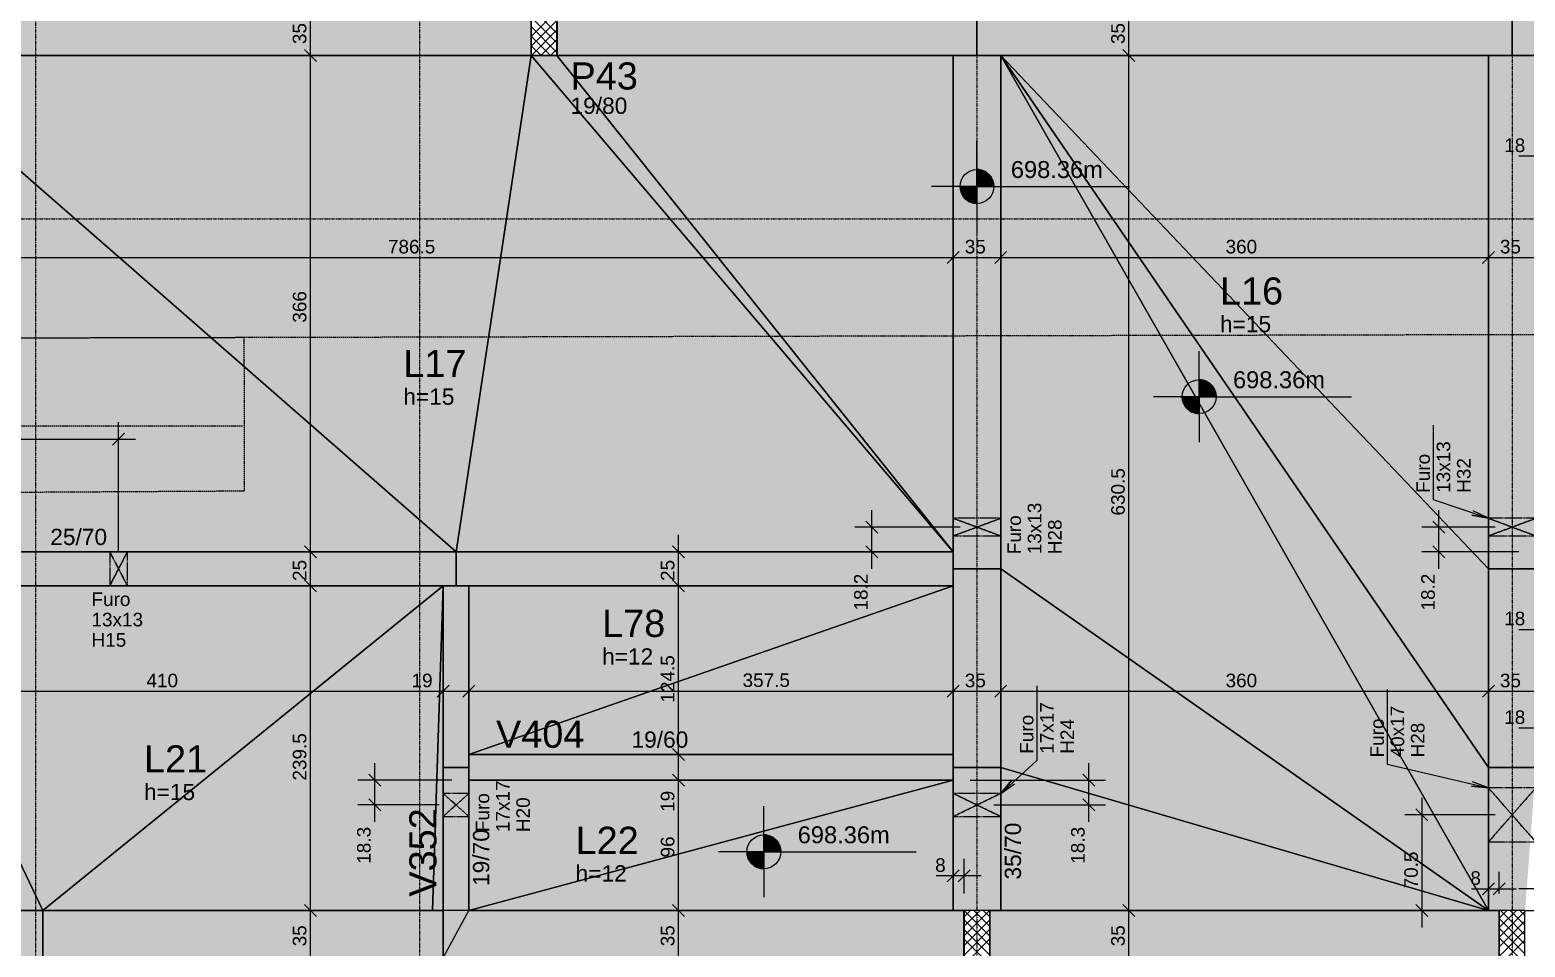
# Model space of a CAD drawing. Extents: x 37185 to 43130, y -8135 to -3930.
# Drawn here: x 38267 to 39371, y -5890 to -5214 of the extents above; entities that cross this region are included whole.
import ezdxf

# ---------------------------------------------------------------- set-up
doc = ezdxf.new("R2010")
doc.units = 0
doc.header["$MEASUREMENT"] = 0
doc.linetypes.add('ESTILO_TQS_0001', pattern=[1, 0.7, -0.3])
doc.linetypes.add('ESTILO_TQS_0004', pattern=[1.12, 0.5, -0.2, 0.01, -0.2, 0.01, -0.2])
doc.layers.get('0').update_dxf_attribs({"linetype": 'CONTINUOUS'})
for name, color, linetype in [('27', 252, 'CONTINUOUS'), ('37', 4, 'CONTINUOUS'), ('40', 240, 'CONTINUOUS'), ('42', 3, 'CONTINUOUS'), ('43', 3, 'CONTINUOUS'), ('44', 3, 'CONTINUOUS'), ('45', 2, 'CONTINUOUS'), ('46', 2, 'CONTINUOUS'), ('47', 2, 'CONTINUOUS'), ('53', 242, 'CONTINUOUS'), ('54', 242, 'CONTINUOUS'), ('55', 12, 'CONTINUOUS'), ('60', 253, 'CONTINUOUS'), ('63', 30, 'CONTINUOUS'), ('70', 160, 'CONTINUOUS'), ('75', 9, 'CONTINUOUS'), ('79', 12, 'CONTINUOUS'), ('82', 252, 'CONTINUOUS')]:
    doc.layers.add(name, color=color, linetype=linetype)
doc.styles.add('TQS_ARIAL', font='arial.ttf')

# ---------------------------------------------------------------- blocks, each defined once
blk = doc.blocks.new('PROJEAO-SOLARIUM')
at = {"layer": '27', "linetype": 'ESTILO_TQS_0001'}
for p, q in [((39388.99, -5317.98), (37884.32, -5321.41)), ((38374.79, -5363.9), (37884.32, -5363.9))]:
    blk.add_line(p, q, dxfattribs=at)
for points in [[(38375.83, -5395.62), (38375.66, -5320.29), (37806.99, -5321.59)], [(37807.87, -5398.92), (38375.83, -5395.62), (38375.66, -5321.29)]]:
    blk.add_lwpolyline(points, dxfattribs=at)

msp = doc.modelspace()

# ---------------------------------------------------------------- linework, layer by layer
at = {"layer": '37', "linetype": 'Continuous'}
for points in [[(38162.51264, -5232.73831), (38637.51264, -5232.73831)], [(38656.51264, -5232.73831), (38949.01264, -5232.73831)], [(38949.01264, -5232.73831), (38949.01264, -5598.73831)], [(38984.01264, -5232.73831), (39344.01264, -5232.73831)], [(38984.01264, -5611.23831), (38984.01264, -5232.73831)], [(39344.01264, -5232.73831), (39344.01264, -5611.23831)], [(38582.01264, -5598.73831), (38162.51264, -5598.73831)], [(38949.01264, -5598.73831), (38582.01264, -5598.73831)], [(38984.01264, -5757.73831), (38984.01264, -5611.23831)], [(39344.01264, -5611.23831), (39344.01264, -5757.73831)], [(38162.51264, -5623.73831), (38572.51264, -5623.73831)], [(38572.51264, -5623.73831), (38572.51264, -5757.73831)], [(38591.51264, -5623.73831), (38949.01264, -5623.73831)], [(38591.51264, -5748.23831), (38591.51264, -5623.73831)], [(38949.01264, -5623.73831), (38949.01264, -5748.23831)], [(38949.01264, -5748.23831), (38591.51264, -5748.23831)], [(38591.51264, -5767.23831), (38591.51264, -5748.23831)], [(38949.01264, -5767.23831), (38949.01264, -5748.23831)], [(38572.51264, -5757.73831), (38572.51264, -5863.24786)], [(38984.01264, -5863.24786), (38984.01264, -5757.73831)], [(39344.01264, -5757.73831), (39344.01264, -5863.24786)], [(38591.51264, -5863.24786), (38591.51264, -5767.23831)], [(38591.51264, -5767.23831), (38949.01264, -5767.23831)], [(38949.01264, -5767.23831), (38949.01264, -5863.24786)], [(38277.01264, -5863.24786), (38156.51264, -5863.24786)], [(38564.51264, -5863.24786), (38277.01264, -5863.24786)], [(38572.51264, -5863.24786), (38564.51264, -5863.24786)], [(38949.01264, -5863.24786), (38591.51264, -5863.24786)], [(39344.01264, -5863.24786), (38984.01264, -5863.24786)]]:
    msp.add_lwpolyline(points, dxfattribs=at)
at = {"layer": '40', "linetype": 'Continuous'}
for p, q in [((38637.51264, -5197.20456), (38656.51264, -5216.20456)), ((38637.51264, -5218.69041), (38656.51264, -5199.69041)), ((38637.51264, -5204.27566), (38656.51264, -5223.27566)), ((38637.51264, -5225.76146), (38656.51264, -5206.76146)), ((38637.51264, -5211.34671), (38656.51264, -5230.34671)), ((38637.51264, -5218.41776), (38651.83319, -5232.73831)), ((38637.60689, -5232.73831), (38656.51264, -5213.83256)), ((38637.51264, -5225.48886), (38644.76214, -5232.73831)), ((38644.67794, -5232.73831), (38656.51264, -5220.90361)), ((38651.74899, -5232.73831), (38656.51264, -5227.97466)), ((38637.51264, -5232.55991), (38637.69109, -5232.73831)), ((38957.01264, -5882.06881), (38975.84314, -5863.23831)), ((38957.01264, -5874.99776), (38968.77209, -5863.23831)), ((38957.01264, -5867.92671), (38961.70104, -5863.23831)), ((38957.01264, -5889.13991), (38976.01264, -5870.13991)), ((38957.01264, -5870.25796), (38976.01264, -5889.25796)), ((38957.06409, -5863.23831), (38976.01264, -5882.18691)), ((38964.13514, -5863.23831), (38976.01264, -5875.11581)), ((38971.20624, -5863.23831), (38976.01264, -5868.04476)), ((39352.01264, -5875.97756), (39364.75189, -5863.23831)), ((39352.01264, -5868.90651), (39357.68084, -5863.23831)), ((39352.01264, -5883.04861), (39371.01264, -5864.04861)), ((39352.01264, -5869.27816), (39371.01264, -5888.27816)), ((39352.01264, -5890.11971), (39371.01264, -5871.11971)), ((39353.04389, -5863.23831), (39371.01264, -5881.20711)), ((39360.11494, -5863.23831), (39371.01264, -5874.13601)), ((39367.18604, -5863.23831), (39371.01264, -5867.06496)), ((38957.01264, -5896.21096), (38976.01264, -5877.21096)), ((38957.01264, -5877.32901), (38976.01264, -5896.32901)), ((39352.01264, -5876.34921), (39371.01264, -5895.34921)), ((39352.01264, -5897.19076), (39371.01264, -5878.19076)), ((38957.01264, -5903.28201), (38976.01264, -5884.28201)), ((38957.01264, -5884.40011), (38976.01264, -5903.40011)), ((39352.01264, -5883.42031), (39371.01264, -5902.42031)), ((39352.01264, -5904.26181), (39371.01264, -5885.26181))]:
    msp.add_line(p, q, dxfattribs=at)
for points in [[(38637.51264, -5232.73831), (38656.51264, -5232.73831), (38656.51264, -5152.73831), (38637.51264, -5152.73831), (38637.51264, -5232.73831)], [(38976.01264, -5863.23831), (38957.01264, -5863.23831), (38957.01264, -5913.23831), (38976.01264, -5913.23831), (38976.01264, -5863.23831)], [(39352.01264, -5943.23831), (39371.01264, -5943.23831), (39371.01264, -5863.23831), (39352.01264, -5863.23831), (39352.01264, -5943.23831)]]:
    msp.add_lwpolyline(points, dxfattribs=at)
at = {"layer": '53', "linetype": 'ESTILO_TQS_0001'}
for points in [[(38966.51264, -5580.54371), (38984.01264, -5587.04371), (38984.01264, -5574.04371), (38966.51264, -5580.54371), (38984.01264, -5574.04371), (38949.01264, -5574.04371), (38966.51264, -5580.54371), (38949.01264, -5574.04371), (38949.01264, -5587.04371), (38966.51264, -5580.54371), (38949.01264, -5587.04371), (38984.01264, -5587.04371), (38966.51264, -5580.54371)], [(39361.51264, -5580.54406), (39379.01264, -5587.04406), (39379.01264, -5574.04406), (39361.51264, -5580.54406), (39379.01264, -5574.04406), (39344.01264, -5574.04406), (39361.51264, -5580.54406), (39344.01264, -5574.04406), (39344.01264, -5587.04406), (39361.51264, -5580.54406), (39344.01264, -5587.04406), (39379.01264, -5587.04406), (39361.51264, -5580.54406)], [(38332.93239, -5611.23831), (38326.43239, -5623.73831), (38339.43239, -5623.73831), (38332.93239, -5611.23831), (38339.43239, -5623.73831), (38339.43239, -5598.73831), (38332.93239, -5611.23831), (38339.43239, -5598.73831), (38326.43239, -5598.73831), (38332.93239, -5611.23831), (38326.43239, -5598.73831), (38326.43239, -5623.73831), (38332.93239, -5611.23831)], [(38582.01264, -5785.49301), (38591.51264, -5793.99301), (38591.51264, -5776.99301), (38582.01264, -5785.49301), (38591.51264, -5776.99301), (38572.51264, -5776.99301), (38582.01264, -5785.49301), (38572.51264, -5776.99301), (38572.51264, -5793.99301), (38582.01264, -5785.49301), (38572.51264, -5793.99301), (38591.51264, -5793.99301), (38582.01264, -5785.49301)], [(38966.51264, -5785.49301), (38984.01264, -5793.99301), (38984.01264, -5776.99301), (38966.51264, -5785.49301), (38984.01264, -5776.99301), (38949.01264, -5776.99301), (38966.51264, -5785.49301), (38949.01264, -5776.99301), (38949.01264, -5793.99301), (38966.51264, -5785.49301), (38949.01264, -5793.99301), (38984.01264, -5793.99301), (38966.51264, -5785.49301)], [(39361.51264, -5792.79221), (39379.01264, -5812.79221), (39379.01264, -5772.79221), (39361.51264, -5792.79221), (39379.01264, -5772.79221), (39344.01264, -5772.79221), (39361.51264, -5792.79221), (39344.01264, -5772.79221), (39344.01264, -5812.79221), (39361.51264, -5792.79221), (39344.01264, -5812.79221), (39379.01264, -5812.79221), (39361.51264, -5792.79221)]]:
    msp.add_lwpolyline(points, dxfattribs=at)
at = {"layer": '55', "linetype": 'Continuous'}
for p, q in [((38966.51264, -5329.26911), (38966.51264, -5295.71051)), ((38966.51264, -5316.76911), (38966.51264, -5341.76911)), ((38966.51264, -5317.37641), (38970.34534, -5317.37641)), ((38966.51264, -5318.16926), (38972.24689, -5318.16926)), ((38966.51264, -5318.96211), (38973.57779, -5318.96211)), ((38966.51264, -5329.26911), (38932.95409, -5329.26911)), ((38966.51259, -5330.06191), (38954.01259, -5330.06191)), ((38954.01264, -5329.26911), (38979.01264, -5329.26911)), ((38966.51264, -5319.75501), (38974.62019, -5319.75501)), ((38966.51264, -5320.54776), (38975.46149, -5320.54776)), ((38966.51264, -5321.34061), (38976.16769, -5321.34061)), ((38966.51264, -5322.13351), (38976.77584, -5322.13351)), ((38966.51264, -5322.92636), (38977.28389, -5322.92636)), ((38966.51264, -5323.71921), (38977.71304, -5323.71921)), ((38966.51264, -5324.51206), (38978.07209, -5324.51206)), ((38966.51264, -5325.30491), (38978.36739, -5325.30491)), ((38966.51264, -5326.09771), (38978.60369, -5326.09771)), ((38966.51264, -5326.89056), (38978.78424, -5326.89056)), ((38966.51264, -5327.68341), (38978.91169, -5327.68341)), ((38966.51264, -5328.47626), (38978.98684, -5328.47626)), ((38966.51264, -5329.26911), (39079.01264, -5329.26911)), ((38966.51264, -5329.26911), (38966.51264, -5362.82766)), ((38966.51259, -5330.85476), (38954.11359, -5330.85476)), ((38966.51259, -5331.64761), (38954.24099, -5331.64761)), ((38966.51259, -5332.44041), (38954.42159, -5332.44041)), ((38966.51259, -5333.23326), (38954.65789, -5333.23326)), ((38966.51259, -5334.02611), (38954.95319, -5334.02611)), ((38966.51259, -5334.81891), (38955.31224, -5334.81891)), ((38966.51259, -5335.61176), (38955.74139, -5335.61176)), ((38966.51259, -5336.40461), (38956.24939, -5336.40461)), ((38966.51259, -5337.19746), (38956.84879, -5337.19746)), ((38966.51259, -5337.99026), (38957.55774, -5337.99026)), ((38966.51259, -5338.78321), (38958.40509, -5338.78321)), ((38966.51259, -5339.57601), (38959.44034, -5339.57601)), ((38966.51259, -5340.36886), (38960.76414, -5340.36886)), ((38966.51259, -5341.16171), (38962.66354, -5341.16171)), ((39130.47709, -5484.30531), (39130.47709, -5450.74671)), ((39130.47709, -5471.80531), (39130.47709, -5496.80531)), ((39130.47709, -5472.41266), (39134.30979, -5472.41266)), ((39130.47709, -5473.20551), (39136.21134, -5473.20551)), ((39130.47709, -5484.30531), (39096.91854, -5484.30531)), ((39117.97709, -5484.30531), (39142.97709, -5484.30531)), ((39130.47709, -5473.99836), (39137.54224, -5473.99836)), ((39130.47709, -5474.79121), (39138.58459, -5474.79121)), ((39130.47709, -5475.58401), (39139.42589, -5475.58401)), ((39130.47709, -5476.37686), (39140.13209, -5476.37686)), ((39130.47709, -5477.16971), (39140.74029, -5477.16971)), ((39130.47709, -5477.96256), (39141.24834, -5477.96256)), ((39130.47709, -5478.75541), (39141.67749, -5478.75541)), ((39130.47709, -5479.54826), (39142.03654, -5479.54826)), ((39130.47709, -5480.34111), (39142.33184, -5480.34111)), ((39130.47709, -5481.13391), (39142.56809, -5481.13391)), ((39130.47709, -5481.92676), (39142.74869, -5481.92676)), ((39130.47709, -5482.71961), (39142.87609, -5482.71961)), ((39130.47709, -5483.51246), (39142.95129, -5483.51246)), ((39130.47709, -5484.30531), (39242.97709, -5484.30531)), ((39130.47709, -5484.30531), (39130.47709, -5517.86386)), ((39130.47704, -5485.09811), (39117.97704, -5485.09811)), ((39130.47704, -5485.89096), (39118.07804, -5485.89096)), ((39130.47704, -5486.68381), (39118.20539, -5486.68381)), ((39130.47704, -5487.47666), (39118.38604, -5487.47666)), ((39130.47704, -5488.26946), (39118.62229, -5488.26946)), ((39130.47704, -5489.06236), (39118.91759, -5489.06236)), ((39130.47704, -5489.85516), (39119.27664, -5489.85516)), ((39130.47704, -5490.64801), (39119.70579, -5490.64801)), ((39130.47704, -5491.44086), (39120.21384, -5491.44086)), ((39130.47704, -5492.23371), (39120.81324, -5492.23371)), ((39130.47704, -5493.02651), (39121.52219, -5493.02651)), ((39130.47704, -5493.81941), (39122.36954, -5493.81941)), ((39130.47704, -5494.61221), (39123.40479, -5494.61221)), ((39130.47704, -5495.40506), (39124.72859, -5495.40506)), ((39130.47704, -5496.19791), (39126.62794, -5496.19791)), ((38809.18034, -5819.98171), (38809.18034, -5786.42316)), ((38809.18034, -5807.48171), (38809.18034, -5832.48171)), ((38809.18034, -5808.08906), (38813.01304, -5808.08906)), ((38809.18034, -5808.88191), (38814.91459, -5808.88191)), ((38809.18034, -5809.67476), (38816.24549, -5809.67476)), ((38809.18034, -5810.46766), (38817.28784, -5810.46766)), ((38809.18034, -5811.26041), (38818.12914, -5811.26041)), ((38809.18034, -5812.05326), (38818.83534, -5812.05326)), ((38809.18034, -5812.84611), (38819.44354, -5812.84611)), ((38809.18034, -5813.63896), (38819.95159, -5813.63896)), ((38809.18034, -5814.43181), (38820.38074, -5814.43181)), ((38809.18034, -5815.22466), (38820.73979, -5815.22466)), ((38809.18034, -5816.01751), (38821.03509, -5816.01751)), ((38809.18034, -5819.98171), (38775.62179, -5819.98171)), ((38809.18029, -5820.77451), (38796.68029, -5820.77451)), ((38796.68034, -5819.98171), (38821.68034, -5819.98171)), ((38809.18029, -5821.56736), (38796.78129, -5821.56736)), ((38809.18029, -5822.36021), (38796.90864, -5822.36021)), ((38809.18029, -5823.15306), (38797.08929, -5823.15306)), ((38809.18029, -5823.94586), (38797.32554, -5823.94586)), ((38809.18029, -5824.73876), (38797.62084, -5824.73876)), ((38809.18029, -5825.53156), (38797.97989, -5825.53156)), ((38809.18029, -5826.32441), (38798.40909, -5826.32441)), ((38809.18029, -5827.11726), (38798.91709, -5827.11726)), ((38809.18034, -5816.81031), (38821.27134, -5816.81031)), ((38809.18034, -5817.60316), (38821.45194, -5817.60316)), ((38809.18034, -5818.39601), (38821.57934, -5818.39601)), ((38809.18034, -5819.18886), (38821.65454, -5819.18886)), ((38809.18034, -5819.98171), (38921.68034, -5819.98171)), ((38809.18034, -5819.98171), (38809.18034, -5853.54031)), ((38809.18029, -5827.91011), (38799.51649, -5827.91011)), ((38809.18029, -5828.70291), (38800.22544, -5828.70291)), ((38809.18029, -5829.49581), (38801.07279, -5829.49581)), ((38809.18029, -5830.28866), (38802.10804, -5830.28866)), ((38809.18029, -5831.08146), (38803.43184, -5831.08146)), ((38809.18029, -5831.87431), (38805.33119, -5831.87431))]:
    msp.add_line(p, q, dxfattribs=at)
for centre in [(38966.51264, -5329.26911), (39130.47709, -5484.30531), (38809.18034, -5819.98171)]:
    msp.add_circle(centre, 12.5, dxfattribs=at)
at = {"layer": '60', "linetype": 'Continuous'}
for points in [[(38150.01264, -5232.73831), (38637.41264, -5232.73831), (38637.41264, -5197.73831), (38150.01264, -5197.73831), (38150.01264, -5232.73831)], [(38966.51264, -5232.73831), (38966.51264, -5197.73831), (38656.61264, -5197.73831), (38656.61264, -5232.73831), (38966.51264, -5232.73831)], [(38966.51264, -5232.73831), (39361.51264, -5232.73831), (39361.51264, -5197.73831), (38966.51264, -5197.73831), (38966.51264, -5232.73831)], [(39361.51264, -5232.73831), (39416.41264, -5232.73831), (39416.41264, -5197.73831), (39361.51264, -5197.73831), (39361.51264, -5232.73831)], [(38637.51264, -5232.73831), (38162.51264, -5232.73831), (38582.01264, -5598.73831), (38637.51264, -5232.73831)], [(38582.01264, -5598.73831), (38162.51264, -5232.73831), (38162.51264, -5598.73831), (38582.01264, -5598.73831)], [(38949.01264, -5598.73831), (38637.51264, -5232.73831), (38582.01264, -5598.73831), (38949.01264, -5598.73831)], [(38656.51264, -5232.73831), (38637.51264, -5232.73831), (38949.01264, -5598.73831), (38656.51264, -5232.73831)], [(38949.01264, -5232.73831), (38656.51264, -5232.73831), (38949.01264, -5598.73831), (38949.01264, -5232.73831)], [(38984.01264, -5611.23831), (38984.01264, -5232.73831), (38949.01264, -5232.73831), (38949.01264, -5611.23831), (38984.01264, -5611.23831)], [(38984.01264, -5232.73831), (38984.01264, -5611.23831), (39344.01264, -5863.24786), (38984.01264, -5232.73831)], [(38984.01264, -5232.73831), (39344.01264, -5863.24786), (39344.01264, -5757.73831), (38984.01264, -5232.73831)], [(38984.01264, -5232.73831), (39344.01264, -5757.73831), (39344.01264, -5611.23831), (38984.01264, -5232.73831)], [(38984.01264, -5232.73831), (39344.01264, -5611.23831), (39344.01264, -5232.73831), (38984.01264, -5232.73831)], [(39379.01264, -5611.23831), (39379.01264, -5232.73831), (39344.01264, -5232.73831), (39344.01264, -5611.23831), (39379.01264, -5611.23831)], [(38162.51264, -5623.73831), (38582.01264, -5623.73831), (38582.01264, -5598.73831), (38162.51264, -5598.73831), (38162.51264, -5623.73831)], [(38582.01264, -5623.73831), (38949.01264, -5623.73831), (38949.01264, -5598.73831), (38582.01264, -5598.73831), (38582.01264, -5623.73831)], [(38984.01264, -5757.73831), (38984.01264, -5611.23831), (38949.01264, -5611.23831), (38949.01264, -5757.73831), (38984.01264, -5757.73831)], [(38984.01264, -5757.73831), (39344.01264, -5863.24786), (38984.01264, -5611.23831), (38984.01264, -5757.73831)], [(39379.01264, -5757.73831), (39379.01264, -5611.23831), (39344.01264, -5611.23831), (39344.01264, -5757.73831), (39379.01264, -5757.73831)], [(38572.51264, -5623.73831), (38162.51264, -5623.73831), (38277.01264, -5863.24786), (38572.51264, -5623.73831)], [(38277.01264, -5863.24786), (38162.51264, -5623.73831), (38162.51264, -5863.24786), (38277.01264, -5863.24786)], [(38572.51264, -5623.73831), (38277.01264, -5863.24786), (38564.51264, -5863.24786), (38572.51264, -5623.73831)], [(38572.51264, -5623.73831), (38564.51264, -5863.24786), (38572.51264, -5863.24786), (38572.51264, -5623.73831)], [(38591.51264, -5757.73831), (38591.51264, -5623.73831), (38572.51264, -5623.73831), (38572.51264, -5757.73831), (38591.51264, -5757.73831)], [(38572.51264, -5623.73831), (38572.51264, -5863.24786), (38572.51264, -5757.73831), (38572.51264, -5623.73831)], [(38591.51264, -5767.23831), (38949.01264, -5767.23831), (38949.01264, -5748.23831), (38591.51264, -5748.23831), (38591.51264, -5767.23831)], [(38591.51264, -5863.24786), (38591.51264, -5757.73831), (38572.51264, -5757.73831), (38572.51264, -5898.24786), (38591.51264, -5863.24786)], [(38984.01264, -5863.24786), (38984.01264, -5757.73831), (38949.01264, -5757.73831), (38949.01264, -5863.24786), (38956.91264, -5863.24786), (38956.91264, -5863.13831), (38976.11264, -5863.13831), (38976.11264, -5863.24786), (38984.01264, -5863.24786)], [(38984.01264, -5757.73831), (38984.01264, -5863.24786), (39344.01264, -5863.24786), (38984.01264, -5757.73831)], [(39379.01264, -5863.24786), (39379.01264, -5757.73831), (39344.01264, -5757.73831), (39344.01264, -5863.24786), (39351.91264, -5863.24786), (39351.91264, -5863.13831), (39371.11264, -5863.13831), (39371.11264, -5863.24786), (39379.01264, -5863.24786)], [(38591.51264, -5863.24786), (38949.01264, -5863.24786), (38949.01264, -5767.23831), (38591.51264, -5863.24786)], [(38591.51264, -5863.24786), (38949.01264, -5767.23831), (38591.51264, -5767.23831), (38591.51264, -5863.24786)], [(38591.51264, -5863.24786), (38591.51264, -5767.23831), (38591.51264, -5863.24786)], [(38277.01264, -5898.24786), (38277.01264, -5863.24786), (38156.61264, -5863.24786), (38156.61264, -5898.24786), (38277.01264, -5898.24786)], [(38277.01264, -5898.24786), (38572.51264, -5898.24786), (38572.51264, -5863.24786), (38277.01264, -5863.24786), (38277.01264, -5898.24786)], [(38572.51264, -5898.24786), (38956.91264, -5898.24786), (38956.91264, -5863.24786), (38572.51264, -5863.24786), (38572.51264, -5898.24786)], [(38976.11264, -5863.24786), (38976.11264, -5898.24786), (39351.91264, -5898.24786), (39351.91264, -5863.24786), (38976.11264, -5863.24786)]]:
    msp.add_lwpolyline(points, dxfattribs=at)
for points in [[(38150.01264, -5232.73831), (38637.41264, -5232.73831), (38637.41264, -5197.73831)], [(38150.01264, -5232.73831), (38637.41264, -5197.73831), (38150.01264, -5197.73831)], [(38966.51264, -5232.73831), (38966.51264, -5197.73831), (38656.61264, -5197.73831)], [(38966.51264, -5232.73831), (38656.61264, -5197.73831), (38656.61264, -5232.73831)], [(38966.51264, -5232.73831), (39361.51264, -5232.73831), (39361.51264, -5197.73831)], [(38966.51264, -5232.73831), (39361.51264, -5197.73831), (38966.51264, -5197.73831)], [(38966.51264, -5232.73831), (38966.51264, -5197.73831), (38966.51264, -5232.73831)], [(39361.51264, -5232.73831), (39416.41264, -5232.73831), (39416.41264, -5197.73831)], [(39361.51264, -5232.73831), (39416.41264, -5197.73831), (39361.51264, -5197.73831)], [(39361.51264, -5232.73831), (39361.51264, -5197.73831), (39361.51264, -5232.73831)], [(38637.51264, -5232.73831), (38162.51264, -5232.73831), (38582.01264, -5598.73831)], [(38582.01264, -5598.73831), (38162.51264, -5232.73831), (38162.51264, -5598.73831)], [(38949.01264, -5598.73831), (38637.51264, -5232.73831), (38582.01264, -5598.73831)], [(38637.51264, -5232.73831), (38582.01264, -5598.73831), (38637.51264, -5232.73831)], [(38656.51264, -5232.73831), (38637.51264, -5232.73831), (38949.01264, -5598.73831)], [(38949.01264, -5232.73831), (38656.51264, -5232.73831), (38949.01264, -5598.73831)], [(38656.51264, -5232.73831), (38949.01264, -5598.73831), (38656.51264, -5232.73831)], [(38966.51264, -5232.73831), (38656.61264, -5232.73831), (38966.51264, -5232.73831)], [(38984.01264, -5611.23831), (38984.01264, -5232.73831), (38949.01264, -5232.73831)], [(38984.01264, -5611.23831), (38949.01264, -5232.73831), (38949.01264, -5611.23831)], [(38949.01264, -5232.73831), (38949.01264, -5598.73831), (38949.01264, -5232.73831)], [(38984.01264, -5232.73831), (38984.01264, -5611.23831), (39344.01264, -5863.24786)], [(38984.01264, -5232.73831), (39344.01264, -5863.24786), (38984.01264, -5232.73831)], [(38984.01264, -5232.73831), (39344.01264, -5863.24786), (39344.01264, -5757.73831)], [(38984.01264, -5232.73831), (39344.01264, -5757.73831), (38984.01264, -5232.73831)], [(38984.01264, -5232.73831), (39344.01264, -5757.73831), (39344.01264, -5611.23831)], [(38984.01264, -5232.73831), (39344.01264, -5611.23831), (38984.01264, -5232.73831)], [(38984.01264, -5232.73831), (39344.01264, -5611.23831), (39344.01264, -5232.73831)], [(38984.01264, -5232.73831), (39344.01264, -5232.73831), (38984.01264, -5232.73831)], [(39379.01264, -5611.23831), (39379.01264, -5232.73831), (39344.01264, -5232.73831)], [(39379.01264, -5611.23831), (39344.01264, -5232.73831), (39344.01264, -5611.23831)], [(38162.51264, -5623.73831), (38582.01264, -5623.73831), (38582.01264, -5598.73831)], [(38162.51264, -5623.73831), (38582.01264, -5598.73831), (38162.51264, -5598.73831)], [(38582.01264, -5598.73831), (38162.51264, -5598.73831), (38582.01264, -5598.73831)], [(38582.01264, -5623.73831), (38949.01264, -5623.73831), (38949.01264, -5598.73831)], [(38582.01264, -5623.73831), (38949.01264, -5598.73831), (38582.01264, -5598.73831)], [(38582.01264, -5623.73831), (38582.01264, -5598.73831), (38582.01264, -5623.73831)], [(38949.01264, -5598.73831), (38582.01264, -5598.73831), (38949.01264, -5598.73831)], [(38984.01264, -5757.73831), (38984.01264, -5611.23831), (38949.01264, -5611.23831)], [(38984.01264, -5757.73831), (38949.01264, -5611.23831), (38949.01264, -5757.73831)], [(38984.01264, -5611.23831), (38949.01264, -5611.23831), (38984.01264, -5611.23831)], [(38984.01264, -5757.73831), (39344.01264, -5863.24786), (38984.01264, -5611.23831)], [(38984.01264, -5757.73831), (38984.01264, -5611.23831), (38984.01264, -5757.73831)], [(39379.01264, -5757.73831), (39379.01264, -5611.23831), (39344.01264, -5611.23831)], [(39379.01264, -5757.73831), (39344.01264, -5611.23831), (39344.01264, -5757.73831)], [(39379.01264, -5611.23831), (39344.01264, -5611.23831), (39379.01264, -5611.23831)], [(38572.51264, -5623.73831), (38162.51264, -5623.73831), (38277.01264, -5863.24786)], [(38277.01264, -5863.24786), (38162.51264, -5623.73831), (38162.51264, -5863.24786)], [(38572.51264, -5623.73831), (38277.01264, -5863.24786), (38572.51264, -5623.73831)], [(38572.51264, -5623.73831), (38277.01264, -5863.24786), (38564.51264, -5863.24786)], [(38572.51264, -5623.73831), (38564.51264, -5863.24786), (38572.51264, -5623.73831)], [(38572.51264, -5623.73831), (38564.51264, -5863.24786), (38572.51264, -5863.24786)], [(38591.51264, -5757.73831), (38591.51264, -5623.73831), (38572.51264, -5623.73831)], [(38591.51264, -5757.73831), (38572.51264, -5623.73831), (38572.51264, -5757.73831)], [(38572.51264, -5623.73831), (38572.51264, -5863.24786), (38572.51264, -5623.73831)], [(38572.51264, -5623.73831), (38572.51264, -5863.24786), (38572.51264, -5757.73831)], [(38572.51264, -5623.73831), (38572.51264, -5757.73831), (38572.51264, -5623.73831)], [(38591.51264, -5767.23831), (38949.01264, -5767.23831), (38949.01264, -5748.23831)], [(38591.51264, -5767.23831), (38949.01264, -5748.23831), (38591.51264, -5748.23831)], [(38591.51264, -5767.23831), (38591.51264, -5748.23831), (38591.51264, -5767.23831)], [(38591.51264, -5863.24786), (38591.51264, -5757.73831), (38572.51264, -5757.73831)], [(38591.51264, -5863.24786), (38572.51264, -5757.73831), (38572.51264, -5898.24786)], [(38591.51264, -5757.73831), (38572.51264, -5757.73831), (38591.51264, -5757.73831)], [(38984.01264, -5757.73831), (38949.01264, -5757.73831), (38956.91264, -5863.13831)], [(38949.01264, -5757.73831), (38949.01264, -5863.24786), (38956.91264, -5863.24786)], [(38949.01264, -5757.73831), (38956.91264, -5863.24786), (38956.91264, -5863.13831)], [(38984.01264, -5757.73831), (38949.01264, -5757.73831), (38984.01264, -5757.73831)], [(38984.01264, -5757.73831), (38956.91264, -5863.13831), (38976.11264, -5863.13831)], [(38984.01264, -5757.73831), (38976.11264, -5863.13831), (38976.11264, -5863.24786)], [(38984.01264, -5757.73831), (38976.11264, -5863.24786), (38984.01264, -5863.24786)], [(38984.01264, -5757.73831), (38984.01264, -5863.24786), (39344.01264, -5863.24786)], [(38984.01264, -5757.73831), (39344.01264, -5863.24786), (38984.01264, -5757.73831)], [(39344.01264, -5863.24786), (39351.91264, -5863.24786), (39344.01264, -5757.73831)], [(39351.91264, -5863.24786), (39351.91264, -5863.13831), (39344.01264, -5757.73831)], [(39344.01264, -5757.73831), (39351.91264, -5863.13831), (39379.01264, -5757.73831)], [(39379.01264, -5757.73831), (39344.01264, -5757.73831), (39379.01264, -5757.73831)], [(39351.91264, -5863.13831), (39371.11264, -5863.13831), (39379.01264, -5757.73831)], [(38591.51264, -5863.24786), (38949.01264, -5863.24786), (38949.01264, -5767.23831)], [(38591.51264, -5863.24786), (38949.01264, -5767.23831), (38591.51264, -5863.24786)], [(38591.51264, -5863.24786), (38949.01264, -5767.23831), (38591.51264, -5767.23831)], [(38591.51264, -5863.24786), (38591.51264, -5767.23831), (38591.51264, -5863.24786)], [(38277.01264, -5898.24786), (38277.01264, -5863.24786), (38156.61264, -5863.24786)], [(38277.01264, -5898.24786), (38156.61264, -5863.24786), (38156.61264, -5898.24786)], [(38277.01264, -5863.24786), (38162.51264, -5863.24786), (38277.01264, -5863.24786)], [(38277.01264, -5898.24786), (38572.51264, -5898.24786), (38572.51264, -5863.24786)], [(38277.01264, -5898.24786), (38572.51264, -5863.24786), (38277.01264, -5863.24786)], [(38277.01264, -5898.24786), (38277.01264, -5863.24786), (38277.01264, -5898.24786)], [(38572.51264, -5898.24786), (38956.91264, -5898.24786), (38956.91264, -5863.24786)], [(38572.51264, -5898.24786), (38956.91264, -5863.24786), (38572.51264, -5863.24786)], [(38572.51264, -5898.24786), (38572.51264, -5863.24786), (38572.51264, -5898.24786)], [(38591.51264, -5863.24786), (38572.51264, -5898.24786), (38591.51264, -5863.24786)], [(38976.11264, -5863.24786), (38976.11264, -5898.24786), (39351.91264, -5898.24786)], [(38976.11264, -5863.24786), (39351.91264, -5898.24786), (39351.91264, -5863.24786)], [(38976.11264, -5863.24786), (39351.91264, -5863.24786), (38976.11264, -5863.24786)]]:
    msp.add_solid(points, dxfattribs=at)
at = {"layer": '63', "linetype": 'Continuous'}
for points in [[(38949.01264, -5623.73831), (38591.51264, -5623.73831), (38591.51264, -5748.23831), (38949.01264, -5623.73831)], [(38949.01264, -5623.73831), (38591.51264, -5748.23831), (38949.01264, -5748.23831), (38949.01264, -5623.73831)], [(38949.01264, -5623.73831), (38949.01264, -5748.23831), (38949.01264, -5623.73831)]]:
    msp.add_lwpolyline(points, dxfattribs=at)
for points in [[(38949.01264, -5623.73831), (38591.51264, -5623.73831), (38591.51264, -5748.23831)], [(38949.01264, -5623.73831), (38591.51264, -5748.23831), (38949.01264, -5623.73831)], [(38949.01264, -5623.73831), (38591.51264, -5748.23831), (38949.01264, -5748.23831)], [(38949.01264, -5623.73831), (38949.01264, -5748.23831), (38949.01264, -5623.73831)]]:
    msp.add_solid(points, dxfattribs=at)
at = {"layer": '70', "linetype": 'ESTILO_TQS_0004'}
for p, q in [((38271.51264, -4162.63791), (38271.51264, -8062.34486)), ((38555.01264, -4162.63791), (38555.01264, -8062.34486)), ((38966.51264, -4162.63791), (38966.51264, -8062.34486)), ((39361.51264, -4162.63791), (39361.51264, -8062.34486)), ((37414.54729, -5353.24226), (40631.05859, -5353.24226))]:
    msp.add_line(p, q, dxfattribs=at)
at = {"layer": '75', "linetype": 'Continuous'}
for p, q in [((38474.51139, -5245.23831), (38474.51139, -5185.23831)), ((39078.58374, -5245.23831), (39078.58374, -5185.23831)), ((38478.93084, -5237.15776), (38470.09199, -5228.31891)), ((38478.93084, -5237.15776), (38470.09199, -5228.31891)), ((38474.51139, -5611.23831), (38474.51139, -5220.23831)), ((39083.00314, -5237.15776), (39074.16429, -5228.31891)), ((39083.00314, -5237.15776), (39074.16429, -5228.31891)), ((39078.58374, -5875.74786), (39078.58374, -5220.23831)), ((38474.51139, -5232.73831), (38474.51139, -5232.73831)), ((38474.51139, -5232.73831), (38474.51139, -5232.73831)), ((39094.87054, -5232.73831), (39066.08374, -5232.73831)), ((39094.87054, -5232.73831), (39066.08374, -5232.73831)), ((39107.37054, -5232.73831), (39107.37054, -5232.73831)), ((39107.37054, -5232.73831), (39107.37054, -5232.73831)), ((39409.51264, -5306.86066), (39366.51264, -5306.86066)), ((38150.01264, -5381.63861), (38961.51264, -5381.63861)), ((38936.51264, -5381.63861), (38996.51264, -5381.63861)), ((38944.59324, -5386.05801), (38953.43209, -5377.21921)), ((38944.59324, -5386.05801), (38953.43209, -5377.21921)), ((38949.01264, -5381.63861), (38949.01264, -5381.63861)), ((38949.01264, -5381.63861), (38949.01264, -5381.63861)), ((38971.51264, -5381.63861), (39356.51264, -5381.63861)), ((38979.59324, -5386.05801), (38988.43209, -5377.21921)), ((38979.59324, -5386.05801), (38988.43209, -5377.21921)), ((38984.01264, -5381.63861), (38984.01264, -5381.63861)), ((38984.01264, -5381.63861), (38984.01264, -5381.63861)), ((39331.51264, -5381.63861), (39391.51264, -5381.63861)), ((39339.59324, -5386.05801), (39348.43209, -5377.21921)), ((39339.59324, -5386.05801), (39348.43209, -5377.21921)), ((39344.01264, -5381.63861), (39344.01264, -5381.63861)), ((39344.01264, -5381.63861), (39344.01264, -5381.63861)), ((39366.51264, -5381.63861), (39950.01264, -5381.63861)), ((38332.93239, -5598.73831), (38332.93239, -5503.15231)), ((38150.01264, -5515.65231), (38345.43239, -5515.65231)), ((38328.51299, -5520.07171), (38337.35184, -5511.23291)), ((38888.81884, -5611.23831), (38888.81884, -5568.04371)), ((39307.44879, -5611.23831), (39307.44879, -5568.04406)), ((38954.01264, -5580.54371), (38876.31884, -5580.54371)), ((38893.23824, -5584.96316), (38884.39939, -5576.12431)), ((38966.51264, -5580.54371), (38966.51264, -5580.54371)), ((39349.01264, -5580.54406), (39294.94879, -5580.54406)), ((39311.86819, -5584.96346), (39303.02934, -5576.12461)), ((39361.51264, -5580.54406), (39361.51264, -5580.54406)), ((38478.93084, -5603.15776), (38470.09199, -5594.31891)), ((38478.93084, -5603.15776), (38470.09199, -5594.31891)), ((38474.51139, -5636.23831), (38474.51139, -5586.23831)), ((38750.58374, -5603.15776), (38741.74494, -5594.31891)), ((38746.16434, -5636.23831), (38746.16434, -5586.23831)), ((38893.23824, -5603.15776), (38884.39939, -5594.31891)), ((39311.86819, -5603.15776), (39303.02934, -5594.31891)), ((38474.51139, -5598.73831), (38474.51139, -5598.73831)), ((38474.51139, -5598.73831), (38474.51139, -5598.73831)), ((38753.01264, -5598.73831), (38733.66434, -5598.73831)), ((38765.51264, -5598.73831), (38765.51264, -5598.73831)), ((38936.51264, -5598.73831), (38876.31884, -5598.73831)), ((38949.01264, -5598.73831), (38949.01264, -5598.73831)), ((39366.51264, -5598.73831), (39294.94879, -5598.73831)), ((38332.93239, -5611.23831), (38332.93239, -5611.23831)), ((38474.51139, -5875.74786), (38474.51139, -5611.23831)), ((38746.16434, -5760.73831), (38746.16434, -5611.23831)), ((38478.93084, -5628.15776), (38470.09199, -5619.31891)), ((38478.93084, -5628.15776), (38470.09199, -5619.31891)), ((38474.51139, -5623.73831), (38474.51139, -5623.73831)), ((38474.51139, -5623.73831), (38474.51139, -5623.73831)), ((38757.76264, -5623.73831), (38733.66434, -5623.73831)), ((38757.76264, -5623.73831), (38733.66434, -5623.73831)), ((38750.58374, -5628.15776), (38741.74494, -5619.31891)), ((38750.58374, -5628.15776), (38741.74494, -5619.31891)), ((38770.26264, -5623.73831), (38770.26264, -5623.73831)), ((38770.26264, -5623.73831), (38770.26264, -5623.73831)), ((39366.51264, -5655.93271), (39409.51264, -5655.93271)), ((38150.01264, -5701.64136), (38585.01264, -5701.64136)), ((38560.01264, -5701.64136), (38604.01264, -5701.64136)), ((38568.09324, -5706.06076), (38576.93209, -5697.22191)), ((38568.09324, -5706.06076), (38576.93209, -5697.22191)), ((38572.51264, -5701.64136), (38572.51264, -5701.64136)), ((38572.51264, -5701.64136), (38572.51264, -5701.64136)), ((38579.01264, -5701.64136), (38961.51264, -5701.64136)), ((38587.09324, -5706.06076), (38595.93209, -5697.22191)), ((38587.09324, -5706.06076), (38595.93209, -5697.22191)), ((38591.51264, -5701.64136), (38591.51264, -5701.64136)), ((38591.51264, -5701.64136), (38591.51264, -5701.64136)), ((38936.51264, -5701.64136), (38996.51264, -5701.64136)), ((38944.59324, -5706.06076), (38953.43209, -5697.22191)), ((38944.59324, -5706.06076), (38953.43209, -5697.22191)), ((38949.01264, -5701.64136), (38949.01264, -5701.64136)), ((38949.01264, -5701.64136), (38949.01264, -5701.64136)), ((38971.51264, -5701.64136), (39356.51264, -5701.64136)), ((38979.59324, -5706.06076), (38988.43209, -5697.22191)), ((38979.59324, -5706.06076), (38988.43209, -5697.22191)), ((38984.01264, -5701.64136), (38984.01264, -5701.64136)), ((38984.01264, -5701.64136), (38984.01264, -5701.64136)), ((39331.51264, -5701.64136), (39391.51264, -5701.64136)), ((39339.59324, -5706.06076), (39348.43209, -5697.22191)), ((39339.59324, -5706.06076), (39348.43209, -5697.22191)), ((39344.01264, -5701.64136), (39344.01264, -5701.64136)), ((39344.01264, -5701.64136), (39344.01264, -5701.64136)), ((39366.51264, -5701.64136), (39804.20689, -5701.64136)), ((38746.16434, -5779.73831), (38746.16434, -5735.73831)), ((39409.51264, -5728.73261), (39366.51264, -5728.73261)), ((38757.76264, -5748.23831), (38733.66434, -5748.23831)), ((38757.76264, -5748.23831), (38733.66434, -5748.23831)), ((38750.58374, -5752.65776), (38741.74494, -5743.81891)), ((38750.58374, -5752.65776), (38741.74494, -5743.81891)), ((38770.26264, -5748.23831), (38770.26264, -5748.23831)), ((38770.26264, -5748.23831), (38770.26264, -5748.23831)), ((38521.96094, -5797.99301), (38521.96094, -5754.73831)), ((38746.16434, -5875.74786), (38746.16434, -5754.73831)), ((39049.00664, -5797.99301), (39049.00664, -5754.73831)), ((38579.01264, -5767.23831), (38509.46094, -5767.23831)), ((38526.38034, -5771.65776), (38517.54149, -5762.81891)), ((38591.51264, -5767.23831), (38591.51264, -5767.23831)), ((38757.76264, -5767.23831), (38733.66434, -5767.23831)), ((38757.76264, -5767.23831), (38733.66434, -5767.23831)), ((38750.58374, -5771.65776), (38741.74494, -5762.81891)), ((38750.58374, -5771.65776), (38741.74494, -5762.81891)), ((38770.26264, -5767.23831), (38770.26264, -5767.23831)), ((38770.26264, -5767.23831), (38770.26264, -5767.23831)), ((38949.01264, -5767.23831), (38949.01264, -5767.23831)), ((38961.51264, -5767.23831), (39061.50664, -5767.23831)), ((39053.42604, -5771.65776), (39044.58724, -5762.81891)), ((38526.38034, -5789.91241), (38517.54149, -5781.07361)), ((39053.42604, -5789.91241), (39044.58724, -5781.07361)), ((39294.93309, -5780.29221), (39294.93309, -5875.74786)), ((38569.51264, -5785.49301), (38509.46094, -5785.49301)), ((38582.01264, -5785.49301), (38582.01264, -5785.49301)), ((38966.51264, -5785.49301), (38966.51264, -5785.49301)), ((38979.01264, -5785.49301), (39061.50664, -5785.49301)), ((39349.01264, -5792.79221), (39282.43309, -5792.79221)), ((39290.51369, -5788.37281), (39299.35249, -5797.21166)), ((39361.51264, -5792.79221), (39361.51264, -5792.79221)), ((38949.01264, -5850.74786), (38949.01264, -5825.32171)), ((38957.01264, -5850.73831), (38957.01264, -5825.32171)), ((38969.51264, -5837.82171), (38936.51264, -5837.82171)), ((38953.43209, -5833.40231), (38944.59324, -5842.24111)), ((38961.43209, -5833.40231), (38952.59324, -5842.24111)), ((39344.01264, -5850.74786), (39344.01264, -5834.83526)), ((39352.01264, -5850.73831), (39352.01264, -5834.83526)), ((39331.51264, -5847.33526), (39364.51264, -5847.33526)), ((39339.59324, -5851.75466), (39348.43209, -5842.91586)), ((39347.59324, -5851.75466), (39356.43209, -5842.91586)), ((39409.51264, -5847.33526), (39366.51264, -5847.33526)), ((38478.93084, -5867.66731), (38470.09199, -5858.82846)), ((38478.93084, -5867.66731), (38470.09199, -5858.82846)), ((38474.51139, -5910.74786), (38474.51139, -5850.74786)), ((38750.58374, -5867.66731), (38741.74494, -5858.82846)), ((38750.58374, -5867.66731), (38741.74494, -5858.82846)), ((38746.16434, -5910.74786), (38746.16434, -5850.74786)), ((39083.00314, -5867.66731), (39074.16429, -5858.82846)), ((39083.00314, -5867.66731), (39074.16429, -5858.82846)), ((39078.58374, -5910.74786), (39078.58374, -5850.74786)), ((39290.51369, -5858.82846), (39299.35249, -5867.66731)), ((38474.51139, -5863.24786), (38474.51139, -5863.24786)), ((38474.51139, -5863.24786), (38474.51139, -5863.24786)), ((38757.76264, -5863.24786), (38733.66434, -5863.24786)), ((38757.76264, -5863.24786), (38733.66434, -5863.24786)), ((38770.26264, -5863.24786), (38770.26264, -5863.24786)), ((38770.26264, -5863.24786), (38770.26264, -5863.24786)), ((38949.01264, -5863.24786), (38949.01264, -5863.24786)), ((38957.01264, -5863.23831), (38957.01264, -5863.23831)), ((39094.87054, -5863.24786), (39066.08374, -5863.24786)), ((39094.87054, -5863.24786), (39066.08374, -5863.24786)), ((39107.37054, -5863.24786), (39107.37054, -5863.24786)), ((39107.37054, -5863.24786), (39107.37054, -5863.24786)), ((39296.81244, -5863.24786), (39282.43309, -5863.24786)), ((39309.31244, -5863.24786), (39309.31244, -5863.24786)), ((39344.01264, -5863.24786), (39344.01264, -5863.24786)), ((39352.01264, -5863.23831), (39352.01264, -5863.23831)), ((38474.51139, -6203.73526), (38474.51139, -5885.74786)), ((38746.16434, -6011.23831), (38746.16434, -5885.74786)), ((39078.58374, -6376.23831), (39078.58374, -5885.74786))]:
    msp.add_line(p, q, dxfattribs=at)
for points in [[(39303.32504, -5505.24606), (39303.32504, -5560.24606), (39344.01264, -5574.04406), (39331.75209, -5571.60911), (39344.01264, -5574.04406), (39332.80009, -5568.51881)], [(39010.65769, -5697.72471), (39010.65769, -5752.72471), (38984.01264, -5776.99301), (38992.07634, -5767.44171), (38984.01264, -5776.99301), (38994.27364, -5769.85421)], [(39269.33339, -5700.41861), (39269.33339, -5755.41861), (39344.01264, -5772.79221), (39331.57224, -5771.57321), (39344.01264, -5772.79221), (39332.31164, -5768.39491)]]:
    msp.add_lwpolyline(points, dxfattribs=at)
at = {"layer": '79', "linetype": 'Continuous'}
for points in [[(38966.51264, -5316.76911), (38966.51264, -5329.26911), (38979.01264, -5329.26911), (38979.00434, -5328.81361), (38978.95064, -5328.02526), (38978.84614, -5327.23566), (38978.68244, -5326.41486), (38978.48579, -5325.67831), (38978.20754, -5324.85546), (38977.87199, -5324.05221), (38977.49304, -5323.29571), (38977.01889, -5322.49641), (38976.44169, -5321.67536), (38975.74164, -5320.83841), (38975.14969, -5320.23291), (38974.35804, -5319.53766), (38973.81669, -5319.12506), (38973.23164, -5318.72841), (38972.52519, -5318.31011), (38971.81989, -5317.95166), (38970.73829, -5317.50501), (38969.74874, -5317.19521), (38968.95734, -5317.01046), (38967.99214, -5316.85696), (38967.21234, -5316.78866), (38966.51264, -5316.76911)], [(38966.51264, -5341.76911), (38966.51264, -5329.26911), (38954.01264, -5329.26911), (38954.02094, -5329.72456), (38954.07469, -5330.51291), (38954.17919, -5331.30251), (38954.34289, -5332.12331), (38954.53949, -5332.85986), (38954.81779, -5333.68271), (38955.15334, -5334.48596), (38955.53229, -5335.24246), (38956.00644, -5336.04176), (38956.58364, -5336.86281), (38957.28369, -5337.69976), (38957.87564, -5338.30526), (38958.66729, -5339.00051), (38959.20864, -5339.41311), (38959.79369, -5339.80976), (38960.50014, -5340.22806), (38961.20544, -5340.58651), (38962.28704, -5341.03316), (38963.27659, -5341.34296), (38964.06799, -5341.52771), (38965.03319, -5341.68121), (38965.81299, -5341.74951), (38966.51264, -5341.76911)], [(39130.47709, -5471.80531), (39130.47709, -5484.30531), (39142.97709, -5484.30531), (39142.96879, -5483.84981), (39142.91504, -5483.06146), (39142.81059, -5482.27186), (39142.64684, -5481.45106), (39142.45024, -5480.71456), (39142.17194, -5479.89166), (39141.83639, -5479.08841), (39141.45749, -5478.33196), (39140.98334, -5477.53261), (39140.40609, -5476.71156), (39139.70609, -5475.87466), (39139.11409, -5475.26916), (39138.32244, -5474.57391), (39137.78109, -5474.16126), (39137.19604, -5473.76466), (39136.48964, -5473.34631), (39135.78429, -5472.98791), (39134.70274, -5472.54121), (39133.71314, -5472.23146), (39132.92174, -5472.04671), (39131.95659, -5471.89316), (39131.17674, -5471.82491), (39130.47709, -5471.80531)], [(39130.47709, -5496.80531), (39130.47709, -5484.30531), (39117.97709, -5484.30531), (39117.98539, -5484.76076), (39118.03914, -5485.54911), (39118.14359, -5486.33876), (39118.30734, -5487.15951), (39118.50394, -5487.89606), (39118.78224, -5488.71896), (39119.11779, -5489.52216), (39119.49669, -5490.27866), (39119.97084, -5491.07796), (39120.54809, -5491.89901), (39121.24809, -5492.73596), (39121.84009, -5493.34146), (39122.63174, -5494.03671), (39123.17309, -5494.44936), (39123.75814, -5494.84596), (39124.46454, -5495.26431), (39125.16989, -5495.62271), (39126.25144, -5496.06941), (39127.24104, -5496.37916), (39128.03244, -5496.56391), (39128.99759, -5496.71741), (39129.77739, -5496.78571), (39130.47709, -5496.80531)], [(38809.18034, -5807.48171), (38809.18034, -5819.98171), (38821.68034, -5819.98171), (38821.67204, -5819.52626), (38821.61829, -5818.73791), (38821.51384, -5817.94826), (38821.35009, -5817.12751), (38821.15349, -5816.39096), (38820.87519, -5815.56811), (38820.53964, -5814.76486), (38820.16074, -5814.00836), (38819.68659, -5813.20906), (38819.10934, -5812.38801), (38818.40934, -5811.55106), (38817.81734, -5810.94556), (38817.02569, -5810.25031), (38816.48434, -5809.83771), (38815.89929, -5809.44106), (38815.19289, -5809.02276), (38814.48754, -5808.66431), (38813.40599, -5808.21761), (38812.41639, -5807.90786), (38811.62499, -5807.72311), (38810.65984, -5807.56961), (38809.87999, -5807.50131), (38809.18034, -5807.48171)], [(38809.18034, -5832.48171), (38809.18034, -5819.98171), (38796.68034, -5819.98171), (38796.68864, -5820.43721), (38796.74239, -5821.22556), (38796.84684, -5822.01516), (38797.01059, -5822.83596), (38797.20719, -5823.57251), (38797.48549, -5824.39536), (38797.82104, -5825.19861), (38798.19994, -5825.95511), (38798.67409, -5826.75441), (38799.25134, -5827.57546), (38799.95134, -5828.41236), (38800.54334, -5829.01786), (38801.33499, -5829.71311), (38801.87634, -5830.12576), (38802.46139, -5830.52241), (38803.16779, -5830.94071), (38803.87314, -5831.29911), (38804.95469, -5831.74581), (38805.94429, -5832.05556), (38806.73569, -5832.24036), (38807.70084, -5832.39386), (38808.48069, -5832.46211), (38809.18034, -5832.48171)]]:
    msp.add_lwpolyline(points, dxfattribs=at)
at = {"layer": '82', "linetype": 'Continuous'}
msp.add_line((38966.51264, -5888.23831), (38966.51264, -5888.23831), dxfattribs=at)

# ---------------------------------------------------------------- block references
at = {"linetype": 'Continuous', "xscale": 1.5, "yscale": 1.5, "zscale": 1.5}
msp.add_blockref('PROJEAO-SOLARIUM', (-19137.78906, 2539.66561), dxfattribs=at)

# ---------------------------------------------------------------- texts
at = {"layer": '42', "linetype": 'Continuous', "style": 'TQS_ARIAL'}
msp.add_text('V404', height=20, dxfattribs=at).set_placement((38611.51264, -5743.23831))
msp.add_text('V352', height=20, rotation=90, dxfattribs=at).set_placement((38567.54184, -5853.13716))
at = {"layer": '43', "linetype": 'Continuous', "style": 'TQS_ARIAL'}
msp.add_text('P43', height=20, dxfattribs=at).set_placement((38666.51264, -5257.73831))
at = {"layer": '44', "linetype": 'Continuous', "style": 'TQS_ARIAL'}
for s, p in [('L16', (39145.88764, -5416.33731)), ('L17', (38543.08134, -5469.86886)), ('L78', (38689.80974, -5661.53056)), ('L21', (38351.67889, -5761.50416)), ('L22', (38670.24984, -5821.53466))]:
    msp.add_text(s, height=20, dxfattribs=at).set_placement(p)
at = {"layer": '45', "linetype": 'Continuous', "style": 'TQS_ARIAL'}
for s, p in [('25/70', (38282.51264, -5593.73831)), ('19/60', (38711.51264, -5743.23831))]:
    msp.add_text(s, height=12, dxfattribs=at).set_placement(p)
for s, p in [('19/70', (38606.51264, -5845.24311)), ('35/70', (38999.01264, -5840.49311))]:
    msp.add_text(s, height=12, rotation=90, dxfattribs=at).set_placement(p)
at = {"layer": '46', "linetype": 'Continuous', "style": 'TQS_ARIAL'}
msp.add_text('19/80', height=12, dxfattribs=at).set_placement((38666.51264, -5275.73831))
at = {"layer": '47', "linetype": 'Continuous', "style": 'TQS_ARIAL'}
for s, p in [('h=15', (39145.88764, -5436.73731)), ('h=15', (38543.08134, -5490.26886)), ('h=12', (38689.80974, -5681.93056)), ('h=15', (38351.67889, -5781.90416)), ('h=12', (38670.24984, -5841.93466))]:
    msp.add_text(s, height=12, dxfattribs=at).set_placement(p)
at = {"layer": '54', "linetype": 'Continuous', "style": 'TQS_ARIAL'}
for s, p in [('13x13', (39315.82504, -5555.24606)), ('Furo', (39300.82504, -5555.24606)), ('H32', (39330.82504, -5555.24606)), ('Furo', (38999.01264, -5600.54371)), ('13x13', (39014.01264, -5600.54371)), ('H28', (39029.01264, -5600.54371)), ('17x17', (39023.15769, -5747.72471)), ('40x17', (39281.83339, -5750.41861)), ('Furo', (39008.15769, -5747.72471)), ('H24', (39038.15769, -5747.72471)), ('Furo', (39266.83339, -5750.41861)), ('H28', (39296.83339, -5750.41861)), ('17x17', (38621.51264, -5805.49301)), ('Furo', (38606.51264, -5805.49301)), ('H20', (38636.51264, -5805.49301))]:
    msp.add_text(s, height=10, rotation=90, dxfattribs=at).set_placement(p)
for s, p in [('Furo', (38312.93239, -5638.73831)), ('13x13', (38312.93239, -5653.73831)), ('H15', (38312.93239, -5668.73831))]:
    msp.add_text(s, height=10, dxfattribs=at).set_placement(p)
at = {"layer": '55', "linetype": 'Continuous', "style": 'TQS_ARIAL'}
for p in [(38991.51264, -5323.01911), (39155.47709, -5478.05531), (38834.18034, -5813.73171)]:
    msp.add_text('698.36m', height=12.5, dxfattribs=at).set_placement(p)
at = {"layer": '75', "linetype": 'Continuous', "style": 'TQS_ARIAL'}
for s, p in [('35', (38471.51139, -5224.23831)), ('35', (39075.58374, -5224.23831)), ('366', (38471.51139, -5429.73831)), ('630.5', (39075.58374, -5571.99311)), ('25', (38471.51139, -5620.23831)), ('25', (38743.16434, -5620.23831)), ('18.2', (38885.81884, -5642.07166)), ('18.2', (39304.44879, -5642.07166)), ('124.5', (38743.16434, -5709.98831)), ('239.5', (38471.51139, -5767.49311)), ('19', (38743.16434, -5790.57166)), ('18.3', (38518.96094, -5828.82636)), ('18.3', (39046.00664, -5828.82636)), ('96', (38743.16434, -5824.24311)), ('70.5', (39291.93309, -5847.02006)), ('35', (38471.51139, -5889.74786)), ('35', (38743.16434, -5889.74786)), ('35', (39075.58374, -5889.74786))]:
    msp.add_text(s, height=10, rotation=90, dxfattribs=at).set_placement(p)
for s, p in [('18', (39355.67934, -5303.86066)), ('786.5', (38531.76264, -5378.63861)), ('35', (38957.51264, -5378.63861)), ('360', (39150.01264, -5378.63861)), ('35', (39352.51264, -5378.63861)), ('18', (39355.67934, -5652.93271)), ('410', (38353.51264, -5698.64136)), ('19', (38549.17934, -5698.64136)), ('357.5', (38793.51354, -5698.43456)), ('35', (38957.51264, -5698.64136)), ('360', (39150.01264, -5698.64136)), ('35', (39352.51264, -5698.64136)), ('18', (39355.67934, -5725.73261)), ('8', (38935.67934, -5834.82171)), ('8', (39330.67934, -5844.33526))]:
    msp.add_text(s, height=10, dxfattribs=at).set_placement(p)

doc.saveas('drawing.dxf')
